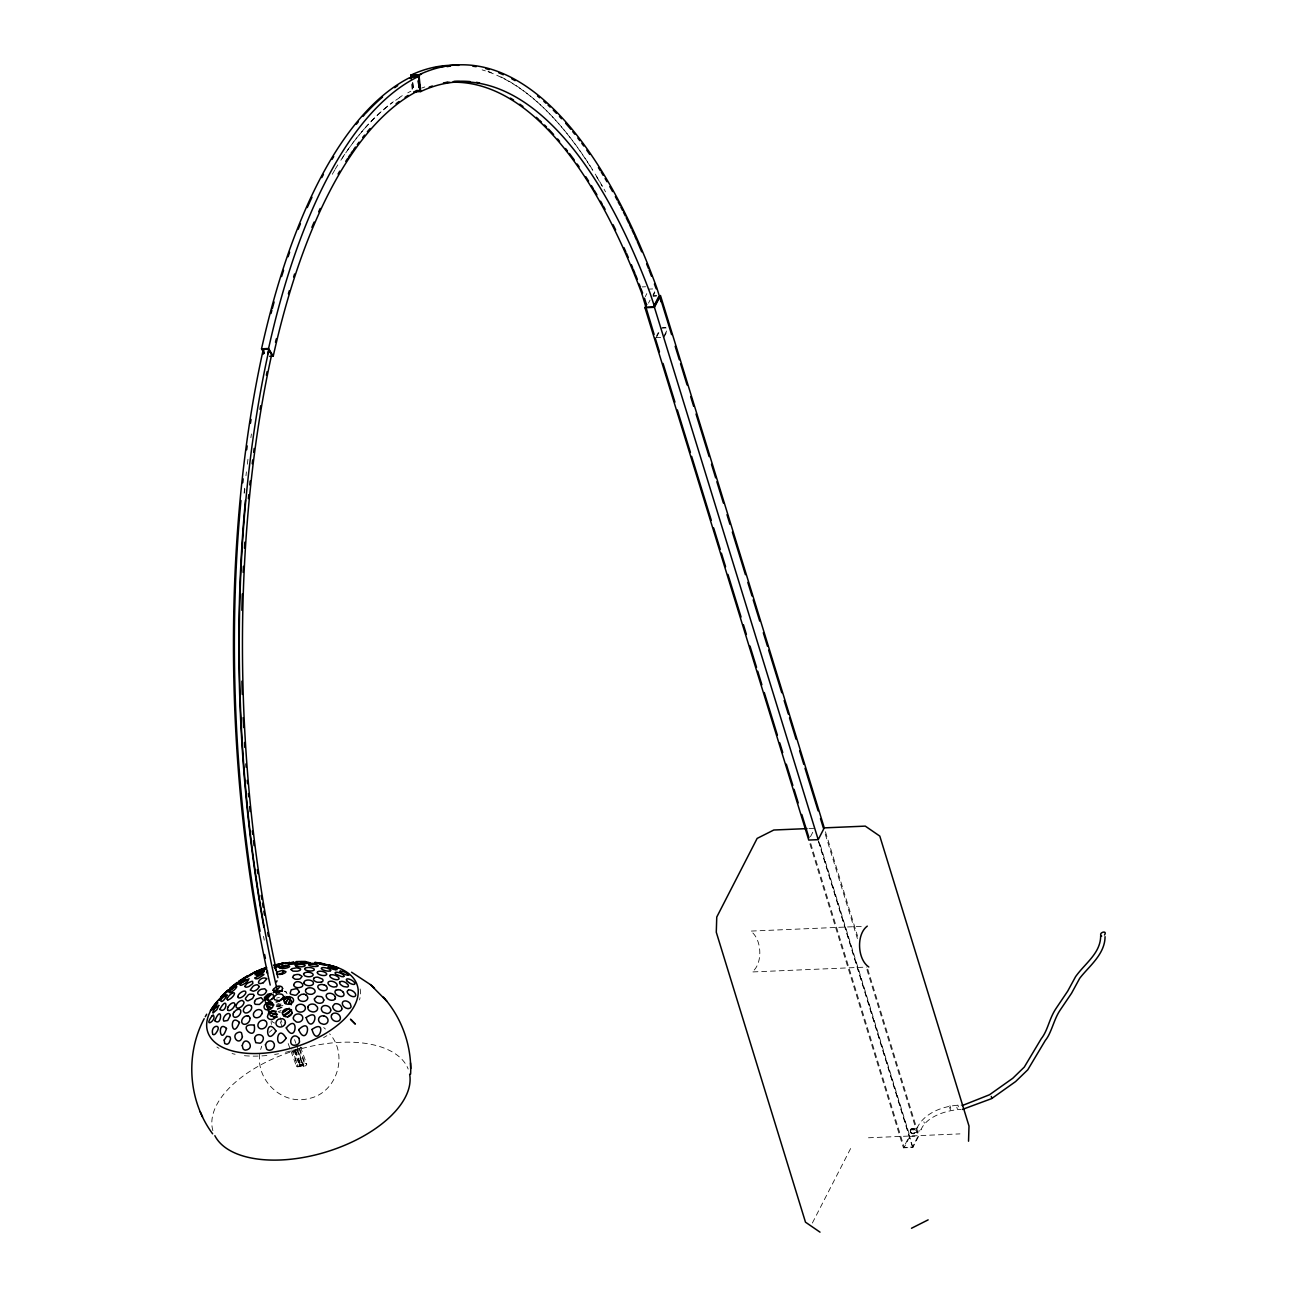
<?xml version="1.0" encoding="UTF-8"?>
<svg xmlns="http://www.w3.org/2000/svg" width="1297" height="1297" viewBox="0 0 1297 1297"><rect width="100%" height="100%" fill="white"/><g stroke="black" fill="none" stroke-linecap="round" stroke-linejoin="round"><path stroke-width="0.75" stroke-dasharray="5 3.75" d="M259.74 1054.104C256.06 1080.45 282.47 1105.498 308.605 1098.591C336.928 1093.258 348.763 1054.72 329.633 1033.855M916.93 1128.358C924.177 1112.113 945.27 1105.239 961.709 1105.076M913.364 1133.335L919.849 1130.903A2.643 2.075 48.9 0 0 920.919 1129.914L921.048 1129.411M260.665 1049.5L261.686 1046.209M295.197 1050.311L300.969 1066.085L302.606 1065.469L300.985 1064.967L302.396 1064.837M299.802 1066.166C310.664 1062.162 295.797 1070.511 300.904 1064.578M302.331 1065.761L303.044 1064.399M653.38 295.635L654.79 292.214M645.274 296.656L646.814 293.641M648.5 303.125L650.056 300.11M653.088 294.841L654.645 291.825M656.558 335.988L658.228 332.713M658.844 332.697L656.509 337.236L660.027 337.074M664.323 335.42L666.658 330.881M663.967 337.285L667.323 330.735M294.711 1050.7L299.526 1063.962A2.497 1.248 -20 0 0 296.527 1065.599A2.497 1.248 -20 0 0 298.051 1066.831L293.041 1051.235M299.575 1048.316L305.087 1063.491L299.137 1064.74L299.526 1063.962M297.418 1049.289L303.611 1066.361L296.575 1045.187M810.479 836.695L813.073 831.653M812.36 1223.039L851.821 1146.175M867.742 969.167L918.941 1135.637L912.893 1147.423L903.425 1147.829L909.473 1136.026M866.931 969.556L918.146 1136.026L912.472 1147.067L904.22 1147.423L909.894 1136.383L819.38 842.142M910.543 1130.303L918.146 1126.866L917.06 1127.855M920.919 1129.914C926.074 1117.009 945.108 1110.313 960.818 1109.373M269.322 1032.25L272.143 1029.705M302.606 1065.469L300.904 1065.988M282.973 1005.24L275.126 1008.093M276.148 1006.488L282.373 1004.413M276.326 1005.467L281.725 1003.716M277.477 1008.628L282.876 1006.877M276.618 1004.348L279.293 1003.392M277.088 1006.894L280.184 1005.791M276.65 998.09L279.422 997.393M919.849 1130.903L918.779 1130.919M299.672 1065.34L303.563 1064.999M298.44 1066.085L304.001 1065.615M642.064 286.913L645.582 286.75M649.149 289.101L652.667 288.939M652.91 295.829L656.704 295.667M653.088 296.186L656.379 296.056M662.41 327.736L665.701 327.59M661.162 328.157L666.447 327.93M655.715 337.625L660.659 337.415M808.939 828.524L814.808 828.28M861.257 926.382L750.574 931.1C761.988 938.72 763.203 963.752 752.082 971.956L866.785 967.076M868.471 1137.777L959.958 1133.886M909.894 1136.383L918.146 1136.026M284.497 991.427L286.264 992.14M323.715 1027.548L325.45 1029.056M949.907 1105.676L950.733 1108.205M950.425 1109.956L949.599 1107.427M286.102 992.383L287.059 993.68M923.853 1121.759L924.421 1123.153M957.851 1105.028L958.434 1106.827M957.381 1109.016L956.797 1107.233M300.482 1046.971L306.692 1064.026M299.299 1049.403L304.698 1064.253M294.549 1039.627L295.894 1043.339M296.883 1049.857L302.59 1065.534M295.392 1049.873L301.099 1065.534M293.738 1049.889L299.137 1064.74M281.871 1022.328L279.179 1014.935A2.497 1.248 -20 0 1 278.612 1014.935M291.857 1049.776L298.051 1066.831M280.233 1021.647L282.211 1027.111M288.193 1043.55L290.252 1049.224M290.95 1051.121L296.462 1066.296M825.459 831.75L857.609 936.272M825.249 834.052L857.398 938.59M818.796 841.607L912.893 1147.423M818.375 841.218L912.472 1147.067M810.722 843.504L904.22 1147.423M809.928 843.942L903.425 1147.829M271.413 1024.387L271.073 1021.647M412.738 82.603L413.484 89.509L412.705 82.619M412.722 88.293L412.106 82.522L412.673 88.326M411.668 84.467L412.235 90.044M274.607 1023.057A12.662 6.307 -20 0 1 271.754 1020.771M278.093 1011.822A12.662 6.307 -20 0 1 281.06 1010.46M284.773 991.2A11.835 5.901 -20 0 1 286.442 992.092M277.25 1009.536A12.662 6.307 -20 0 1 283.378 1007.202M278.839 1012.617A2.497 1.248 -20 0 1 280.655 1012.065M305.087 1063.491A2.497 1.248 -20 0 1 306.627 1064.724A2.497 1.248 -20 0 1 303.611 1066.361M360.128 988.963A80.138 41.52 -17.1 0 1 359.528 999.922M326.876 1035.687A80.138 41.52 -17.1 0 1 323.585 1037.6M301.942 1047.409A80.138 41.52 -17.1 0 1 298.115 1048.722M296.818 1049.143A80.138 41.52 -17.1 0 1 294.241 1049.954M290.333 1051.073A80.138 41.52 -17.1 0 1 282.487 1052.986M278.563 1053.78A80.138 41.52 -17.1 0 1 274.64 1054.461M266.89 1055.482A80.138 41.52 -17.1 0 1 241.534 1055.353M235.097 1054.266A80.138 41.52 -17.1 0 1 232.066 1053.553M219.015 1048.333A80.138 41.52 -17.1 0 1 216.875 1046.987M212.886 1130.66A102.431 53.064 -17.1 0 1 294.03 1050.829A102.431 53.064 -17.1 0 1 408.182 1069.052M264.248 940.163A627.618 242.053 87.6 0 1 263.502 936.321M244.095 493.184A627.618 242.053 87.6 0 1 244.695 487.348M245.96 475.74A627.618 242.053 87.6 0 1 246.414 471.881M247.338 464.213A627.618 242.053 87.6 0 1 248.051 458.49M250.872 437.705A627.618 242.053 87.6 0 1 251.423 433.96M244.468 492.909A628.348 242.328 87.6 0 1 244.874 489.018M482.111 69.876A635.854 245.23 87.6 0 1 485.354 70.881M488.612 71.984A635.854 245.23 87.6 0 1 594.269 172.533M595.226 174.09A635.854 245.23 87.6 0 1 605.553 191.859M488.012 71.4A636.373 245.425 87.6 0 1 491.271 72.616M500.999 76.928A636.373 245.425 87.6 0 1 592.826 170.474M596.636 176.716A636.373 245.425 87.6 0 1 602.294 186.395M421.671 88.05A619.544 238.94 87.6 0 1 424.768 86.98M335.193 169.161A622.236 239.977 87.6 0 1 339.506 162.238M342.116 158.202A622.236 239.977 87.6 0 1 344.759 154.262M347.418 150.42A622.236 239.977 87.6 0 1 352.8 143.027M353.708 141.843A622.236 239.977 87.6 0 1 392.748 102.431M395.731 100.291A622.236 239.977 87.6 0 1 401.746 96.351M407.809 92.817A622.236 239.977 87.6 0 1 410.857 91.212M332.275 174.284A622.9 240.237 87.6 0 1 334.821 169.972M340.852 160.261A622.9 240.237 87.6 0 1 364.344 128.76M365.284 127.706A622.9 240.237 87.6 0 1 393.283 101.75M399.265 97.583A622.9 240.237 87.6 0 1 402.281 95.654M910.332 1130.838L911.045 1132.913A2.432 1.864 27.2 0 0 913.834 1130.368L911.613 1129.314A2.691 2.108 69.4 0 0 910.494 1130.319L910.332 1130.838M910.559 1131.892A2.691 2.059 27.2 0 0 915.034 1132.703A2.691 2.059 27.2 0 0 912.78 1129.055A2.691 2.059 27.2 0 0 910.559 1131.892M910.186 1132.005A3.145 2.399 27.2 0 0 915.406 1132.946A3.145 2.399 27.2 0 0 912.78 1128.698A3.145 2.399 27.2 0 0 910.186 1132.005"/><path stroke-width="1.5" d="M385.209 999.257C402.637 1019.88 411.846 1047.165 410.614 1074.127M282.519 1012.357L282.438 1013.297A4.783 4.004 -18.8 0 0 283.054 1015.048L284.546 1016.297A4.783 4.069 -16.4 0 0 286.605 1016.799L287.156 1016.799A4.783 4.134 -13.6 0 0 289.28 1016.232L290.609 1015.308A4.783 4.069 -11.4 0 0 291.533 1014.059A4.75 4.021 -9.2 0 0 291.922 1012.227A4.783 3.988 -9.7 0 0 291.014 1010.087L290.658 1009.747A4.783 3.907 -10.4 0 0 289.344 1009.001L286.118 1008.888A4.783 3.859 -14.7 0 0 284.594 1009.552L284.156 1009.86A4.783 3.94 -16.5 0 0 282.843 1011.433L282.649 1011.903M968.535 1141.214L969.005 1126.039L879.804 836.095L865.277 826.124L824.26 827.875L818.212 839.662L808.744 840.067L644.966 307.713L646.7 304.341M348.488 990L349.639 989.919A4.783 2.367 31.1 0 1 351.552 990.438L352.054 990.665A4.783 2.351 32.7 0 1 353.886 991.897L354.632 992.643A4.783 2.448 35 0 1 355.702 994.929L355.702 995.221A4.783 2.594 35.6 0 1 354.097 996.615L353.254 996.631A4.75 2.724 34.2 0 1 350.871 995.901A4.783 2.772 32.4 0 1 348.617 994.28L347.953 993.518A4.783 2.659 30.1 0 1 347.191 991.297L348.423 990.016M281.368 974.209L283.589 971.469L281.336 974.225L283.735 973.528A4.783 2.027 -10.4 0 0 284.951 972.863L285.275 972.637A4.783 1.946 -9.2 0 0 285.956 971.68L282.568 970.286L277.266 972.037A4.783 1.751 -14 0 0 276.65 972.75L276.618 973.431M314.425 998.933L317.003 996.209L321.234 996.647A4.783 3.437 14.9 0 1 322.564 997.523L323.861 1000.003M273.294 992.87A1.719 0.859 -20 0 1 275.645 991.475A1.719 0.859 -20 0 1 276.05 992.854L275.11 991.702M1100.683 935.688C1100.699 953.198 1085.249 963.071 1075.586 976.657L1067.707 991.135L1055.855 1008.742C1049.095 1018.858 1047.944 1030.304 1041.232 1038.751L1024.29 1067.091L1012.811 1078.245L989.53 1094.749L962.261 1105.563M1105.06 936.677C1105.012 954.495 1088.345 966.849 1079.671 978.36L1071.581 993.194L1060.022 1010.298C1053.877 1019.296 1051.429 1033.158 1045.333 1040.405L1027.759 1069.814L1015.6 1081.568L991.573 1098.64L962.309 1109.454M288.485 998.398L285.178 1003.667M289.182 1003.294L289.636 1001.56M289.507 996.485L285.664 1002.5M291.274 1004.786L291.501 1001.008L290.398 999.533M280.087 973.415L279.682 974.42L276.893 973.804M282.438 1012.827L282.827 1011.449M274.186 991.865L275.094 991.605L274.267 991.654M284.108 1000.246L284.448 999.42A4.783 3.518 -13.2 0 1 285.389 998.301L285.421 998.268A4.604 3.356 -12 0 1 286.686 997.474L288.323 997.004A4.783 3.469 -9.8 0 1 289.961 996.971L290.998 997.198A4.783 3.534 -7.7 0 1 292.652 998.171L292.944 998.512A4.783 3.615 -6.6 0 1 293.527 1000.506L293.446 1000.911A4.783 3.615 -6.6 0 1 292.522 1002.5L290.868 1003.7A4.783 3.745 -10 0 1 289.231 1004.186L288.68 1004.251A4.783 3.761 -11.6 0 1 287.059 1004.121L286.086 1003.813A4.783 3.68 -13.7 0 1 284.108 1000.182M264.783 1000.603L268.901 995.366M267.701 1005.207L267.069 1006.926L268.284 1009.65M268.852 1008.369L268.43 1011.595M270.003 1011.53L269.371 1013.233L270.587 1015.973L277.477 1017.01M279.86 974.42L280.995 974.306M249.883 1018.08L249.932 1018.388A4.783 3.583 -44.9 0 1 249.656 1020.317L249.494 1020.739A4.766 3.599 -47 0 1 247.792 1022.976L247.354 1023.317A4.783 3.583 -50 0 1 245.003 1024.273L244.533 1024.306A4.783 3.502 -50.8 0 1 242.928 1023.852L242.604 1023.592A4.783 3.421 -51.5 0 1 241.793 1022.166L241.712 1021.258A4.783 3.324 -49.9 0 1 242.215 1019.312L242.458 1018.826A4.783 3.291 -47.9 0 1 244.322 1016.799L244.776 1016.508A4.783 3.34 -45.3 0 1 246.673 1015.843L247.143 1015.827M236.378 1004.883L237.124 1003.554A4.783 2.464 -43.5 0 1 238.226 1002.322L238.648 1001.965A4.783 2.481 -41.7 0 1 240.448 1000.862L241.355 1000.571A4.783 2.562 -39.9 0 1 242.539 1000.522L243.982 1002.046A4.783 2.756 -39.8 0 1 243.836 1003.262L243.479 1004.137A4.783 2.837 -41.6 0 1 242.247 1005.856L241.842 1006.245A4.783 2.853 -43.5 0 1 240.545 1007.234L239.167 1007.882A4.783 2.789 -45.5 0 1 237.902 1008.077L237.529 1008.045A4.783 2.707 -45.6 0 1 236.638 1007.656L236.427 1007.429A4.783 2.626 -45.5 0 1 236.086 1006.504L236.086 1006.229A4.783 2.626 -45.5 0 1 236.362 1004.867M276.504 981.91L277.023 980.727M204.196 1018.696C184.968 1054.623 188.308 1101.104 212.643 1133.821M654.11 334.399L641.837 293.544M653.996 305.849L658.649 296.77M818.212 839.662L654.434 307.308L660.481 295.505L824.26 827.875M228.256 1006.715L228.126 1006.958A4.783 2.205 -49.9 0 0 227.51 1009.034L227.542 1009.39A4.783 2.302 -50.2 0 0 227.899 1010.168L228.077 1010.331M205.283 1016.718L206.661 1014.238M227.591 997.75L227.818 997.361A4.783 1.427 -44.8 0 1 229.066 995.756L229.407 995.383A4.783 1.41 -42.7 0 1 231.547 993.664L231.952 993.405M263.259 982.786L266.744 978.911M340.154 971.177L340.106 971.242A4.75 1.086 21.3 0 0 340.268 971.712L341.257 972.555A4.75 1.216 22.4 0 0 343.413 973.771L344.937 974.42A4.734 1.281 24.7 0 0 346.396 974.906L346.494 974.939A4.199 1.07 26.1 0 0 347.531 975.182L347.612 975.198A4.75 1.086 25.1 0 0 348.471 975.231M286.88 996.971L284.027 1000.506M291.485 1009.617L288.631 1013.135L283.897 1016.021M288.826 1003.667L290.366 997.847M214.102 1008.32C225.629 992.254 205.623 1015.486 214.086 1008.336M335.112 998.803L334.902 999.128A4.783 3.34 24.4 0 1 333.07 1000.182L331.562 1000.279A4.783 3.421 21.9 0 1 328.935 999.533L328.449 999.257A4.783 3.405 19.7 0 1 326.909 997.879L326.195 996.258A4.783 3.291 18.1 0 1 326.455 994.75L326.682 994.442A4.783 3.291 18.1 0 1 328.044 993.47L330.005 993.275A4.783 3.129 20.8 0 1 332.129 993.794L332.648 994.021A4.783 3.129 22.8 0 1 334.658 995.674L335.291 996.89M215.675 1006.294L216.307 1005.386M1104.509 935.04C1108.141 929.463 1097.262 932.835 1101.688 936.126M279.925 986.482L277.218 990.13L273.019 990.308M234.384 1011.887L234.725 1011.449A4.783 2.789 -47.4 0 1 236.832 1009.779L238.583 1009.244A4.783 2.951 -45.3 0 1 240.756 1010.736L240.723 1012.422A4.783 3.032 -47 0 1 239.588 1014.74L239.232 1015.178A4.783 3.048 -49 0 1 237.594 1016.605L237.189 1016.832A4.75 3.048 -51 0 1 233.103 1014.092M263.129 968.713L266.404 967.384M234.627 985.12L245.717 977.857M306.092 989.254L307.519 988.233A4.783 3.097 4.1 0 1 309.026 987.844L310.113 987.795A4.783 3.08 6.4 0 1 312.285 988.201L312.772 988.411A4.783 3.097 8.4 0 1 314.02 989.238L314.587 989.87A4.783 3.194 9.9 0 1 315.041 991.021L315.074 991.394A4.783 3.275 9.4 0 1 314.506 992.821L312.593 994.037A4.783 3.388 8 0 1 311.021 994.313L309.902 994.28A4.783 3.405 5.3 0 1 307.811 993.697A4.718 3.307 3.5 0 1 305.962 992.173L305.768 991.832A4.783 3.259 2.4 0 1 305.525 990.713L305.557 990.324A4.783 3.21 3 0 1 306.076 989.287M289.199 1008.239L282.746 1012.86M291.112 1009.99L283.638 1015.259M292.263 1013.152L287.707 1016.929M296.802 1005.759L297.175 1005.418A4.75 3.794 -3 0 1 299.04 1004.462A4.766 3.778 -1.4 0 1 301.779 1004.364L302.331 1004.51A4.783 3.81 1.8 0 1 304.487 1005.888M275.094 991.783L276.05 992.854M228.24 1006.699L228.288 1006.65A4.783 2.14 -47.8 0 1 230.153 1004.413L230.558 1004.073A4.766 2.156 -46.1 0 1 232.649 1002.921L233.022 1002.84A4.783 2.286 -44.7 0 1 234.254 1003.035L234.465 1003.213A4.783 2.367 -45 0 1 234.806 1003.991L234.838 1004.332A4.783 2.448 -45.3 0 1 234.433 1005.969L234.206 1006.407A4.783 2.529 -47.2 0 1 232.601 1008.58L232.195 1008.969A4.783 2.513 -49 0 1 230.088 1010.314L229.699 1010.444A4.783 2.399 -50.6 0 1 228.094 1010.347M335.842 990.324L335.566 990.551A4.783 2.934 22.9 0 0 334.999 991.783L335.015 992.124A4.783 3.032 22.9 0 0 335.631 993.697L335.939 994.086A4.783 3.032 24.9 0 0 337.09 995.139A4.329 2.74 24.9 0 0 338.225 995.788L338.533 995.95A4.783 3.032 26.9 0 0 341.095 996.534L341.581 996.518A4.783 3.032 28.9 0 0 343.138 996.015L343.429 995.788A4.783 2.918 28.8 0 0 343.981 994.183L343.9 993.81A4.783 3.032 28.9 0 0 343.138 992.124L342.7 991.881M313.955 978.165L314.587 977.695A4.296 2.529 15.7 0 1 315.982 977.257L316.241 977.208A4.783 2.351 8.9 0 1 317.83 977.176L322.418 979.105A4.783 2.562 13.1 0 1 323.002 980.337L322.985 980.629A4.783 2.562 13.1 0 1 322.564 981.44L322.305 981.667A4.783 2.562 13.1 0 1 321.234 982.169M293.592 975.49L292.603 977.387L294.581 978.959A4.718 2.545 -3.5 0 0 296.089 979.284L298.261 979.235A4.75 2.578 -1.6 0 0 300.304 978.7L302.088 976.382L299.429 974.614M238.34 983.499C252.185 971.712 227.202 990.114 242.393 981.132A4.783 0.859 -33 0 0 243.69 980.192C242.717 978.489 258.833 969.426 249.786 975.717M267.685 971.113L266.955 971.729A4.783 1.362 -19.6 0 0 266.712 972.507L266.809 972.653A4.783 1.492 -19.4 0 0 267.814 972.977M287.966 1008.807L282.487 1012.114M227.996 999.809L228.223 999.76A4.783 1.767 -45.6 0 0 230.072 998.933L230.493 998.658A4.783 1.816 -44.1 0 0 232.147 997.231L232.893 996.436A4.783 1.783 -42 0 0 234.011 994.848L234.19 994.491A4.783 1.702 -41.4 0 0 234.449 993.583L234.449 993.502A4.783 1.621 -40.7 0 0 233.898 992.805L233.719 992.805A4.783 1.702 -41.4 0 0 231.839 993.291M236.946 984.407L235.535 985.266M243.074 978.57C259.238 968.778 227.85 987.99 243.123 978.749M340.171 971.145L342.554 971.34A4.75 0.811 22.8 0 1 345.034 972.247L346.477 972.961M254.942 973.269L262.951 970.383A4.783 0.875 -20.5 0 1 264.102 970.334L264.264 970.383A4.783 0.989 -20.3 0 1 264.166 971.031A12.921 5.788 72.9 0 0 263.972 971.21A4.783 1.135 -21 0 1 263.08 971.875L259.87 973.463A4.783 1.184 -23.6 0 1 258.298 974.015L257.406 974.258A4.783 1.102 -25.1 0 1 256.06 974.436L255.849 974.404A4.783 0.973 -25.6 0 1 255.574 974.047L255.785 973.707A4.783 0.827 -25.1 0 1 256.53 973.09L262.01 970.837L255.039 974.744M343.689 976.479L343.835 976.398A4.75 1.475 24.3 0 0 343.705 975.247A4.75 1.346 23.3 0 0 341.646 973.723L340.689 973.253A4.75 1.281 21 0 0 338.63 972.539L338.128 972.41A4.75 1.346 19.6 0 0 336.053 972.231L335.518 972.361A4.734 1.508 19.1 0 0 335.291 973.382L335.469 973.625A4.75 1.637 19.9 0 0 336.296 974.387L341.533 976.56A4.75 1.654 23.6 0 0 343.656 976.495M248.716 976.333L246.608 977.435M911.499 1228.259L928.149 1219.861M269.711 356.335L273.229 356.189A622.236 239.977 87.6 0 1 417.893 90.92L419.969 89.915L418.526 76.458L409.366 77.804A635.854 245.23 87.6 0 0 261.54 348.812L264.329 353.416M410.063 78.436L412.17 77.415M419.547 75.972L416.418 77.496A635.854 245.23 87.6 0 0 268.576 348.504L261.54 348.812M336.312 986.612L334.188 987.033A4.783 2.724 20.8 0 1 332.632 986.806L332.178 986.677A4.783 2.74 18.9 0 1 329.665 985.461L328.676 984.536A4.783 2.643 16.9 0 1 328.028 982.834A4.783 2.545 16.8 0 1 328.935 981.618L330.087 981.262A4.783 2.432 18.3 0 1 332.616 981.424L333.151 981.57A4.766 2.399 20.1 0 1 335.55 982.769L336.588 983.742A4.783 2.61 22.5 0 1 336.312 986.612M263.307 982.672C254.196 986.612 259.805 976.317 265.642 978.181A4.783 2.027 -20.9 0 1 266.485 978.554L266.631 978.716M266.615 967.708L263.129 969.443L265.301 969.313M274.397 965L289.912 962.471L280.444 963.93L282.276 963.347M266.355 967.951L263.242 968.746M282.973 965.762L280.703 966.378M274.559 965.795L278.904 965.681A4.783 0.892 -12.1 0 1 277.98 966.265L277.704 966.378A4.783 1.005 -13.4 0 1 276.293 966.93L275.791 967.092A4.783 0.989 -14.4 0 1 274.202 967.53M279.812 964.79L275.58 966.573L279.471 966.605M321.218 982.202L317.603 982.267A4.783 2.74 9.5 0 1 316.03 981.78L315.155 981.326A4.783 2.659 7.6 0 1 314.101 980.5L313.955 980.305A4.783 2.659 7.6 0 1 313.534 979.251L313.55 978.976A4.783 2.659 7.6 0 1 313.971 978.084M348.488 975.231L348.65 975.182A4.734 1.021 26.4 0 0 348.682 974.55L348.504 974.371A4.75 1.086 25.1 0 0 346.542 972.831M281.725 963.347L283.232 963.185L274.089 965.244M299.38 974.614L299.121 974.566A4.783 2.254 -2.3 0 0 296.948 974.469L294.841 974.89A4.718 2.254 -4 0 0 293.625 975.474M227.932 999.792L228.013 999.776A4.783 1.605 -46.4 0 1 227.17 999.257L227.17 999.176M867.288 926.123C856.166 934.326 857.382 959.358 868.795 966.995M273.975 1004.932L269.533 1004.786L267.166 1003.067M276.277 1011.238L271.819 1011.109M277.428 1014.4L272.97 1014.254L270.603 1012.535M276.504 1013.897L275.288 1012A4.783 3.826 -24 0 0 273.991 1011.368A4.766 3.794 -25.7 0 0 271.916 1011.271A4.766 3.778 -27.4 0 0 269.873 1012.017A4.783 3.761 -29.1 0 0 268.592 1013.087L267.425 1016.637A4.783 3.907 -31.6 0 0 268.009 1017.999L268.284 1018.307A4.783 3.972 -32.9 0 0 269.5 1019.118L269.954 1019.28A4.783 3.988 -30.8 0 0 272.03 1019.393A4.783 4.021 -28.6 0 0 274.105 1018.631L274.559 1018.307A4.783 4.037 -26.3 0 0 275.71 1017.156L276.002 1016.718A4.783 3.972 -25.5 0 0 276.537 1015.308L276.504 1013.897L269.436 1012.811M411.084 78.874L410.711 75.145L418.963 74.804A636.373 245.425 87.6 0 1 656.898 288.145L661.13 301.861M411.473 76.766L411.376 75.761L418.412 75.469A635.854 245.23 87.6 0 1 421.557 74.042M416.483 91.098L420.017 90.952L418.412 75.469M414.083 91.844L420.682 91.568A619.544 238.94 87.6 0 1 650.089 293.187L654.401 306.205M645.776 307.308L654.012 306.951L659.687 295.911L671.603 334.626M644.966 307.713L654.434 307.308M806.993 828.605L773.79 830.015L757.14 838.413L716.755 917.06L716.284 932.235L805.486 1222.179L820.012 1232.15M286.783 965.584L284.74 965.779A4.783 1.086 -9.6 0 0 283.038 966.119L282.081 966.411A4.783 1.184 -11 0 0 280.444 967.254L280.282 967.432A4.783 1.297 -11.5 0 0 280.411 968.162L284.546 968.421A4.783 1.508 -9.1 0 0 286.183 968.129L287.188 967.854A4.783 1.427 -7.6 0 0 289.069 967.027L289.296 966.865A4.783 1.313 -6.8 0 0 289.474 966.087L289.296 965.941A4.783 1.313 -6.8 0 0 288.145 965.568A4.75 1.135 -7.8 0 0 286.783 965.584A78.323 40.58 -17.1 0 0 279.05 967.319M301.617 961.92L310.34 962.828L305.249 963.314A4.783 0.827 1.2 0 1 303.141 963.152C293.868 960.364 322.985 963.639 301.504 962.893M337.885 989.806L337.447 989.822A4.783 3.032 22.9 0 0 335.874 990.26M301.861 961.596L305.687 961.596L295.943 961.677L301.844 961.596M285.259 963.525L294.03 962.244L285.227 963.525M279.86 990.762L282.373 990.876M348.034 1008.547L347.531 1008.515A4.783 3.372 35.3 0 1 345.051 1007.542L344.597 1007.234A4.783 3.372 33.1 0 1 342.846 1005.24A4.734 3.34 30.9 0 1 342.359 1003.489L342.376 1003.084A4.734 3.34 30.9 0 1 343.365 1001.446L343.673 1001.268A4.783 3.145 31 0 1 345.407 1000.944L345.894 1000.992A4.766 3.129 33.1 0 1 348.374 1001.933A4.783 3.145 35.1 0 1 350.32 1003.829L351.065 1006.407A4.783 3.259 37.4 0 1 350.109 1008.028L349.379 1008.385A4.783 3.259 37.4 0 1 348.066 1008.515M323.731 1015.891L323.18 1015.843A4.864 4.118 19.7 0 0 320.602 1016.362L320.246 1016.572A4.783 4.102 18 0 0 318.624 1019.004L318.576 1019.491A4.718 4.134 18.5 0 0 319.273 1021.906L319.581 1022.328A4.75 4.199 21.2 0 0 320.813 1023.414L323.423 1024.29A4.864 4.28 26.1 0 0 326.439 1023.495A4.815 4.15 27.7 0 0 328.028 1020.626L327.946 1019.637A4.783 4.021 26.4 0 0 326.649 1017.399L326.244 1017.026A4.815 4.021 23.8 0 0 323.747 1015.908M296.365 962.633L287.675 963.703L288.728 964.19A4.783 0.908 -6.5 0 0 289.993 964.255L290.496 964.255A4.783 0.94 -5.4 0 0 292.101 964.174L292.652 964.125A4.783 0.989 -4.4 0 0 294.273 963.93L297.143 963.087L296.397 962.65M303.952 994.345L302.833 994.264A4.783 3.405 0 0 0 301.212 994.507L298.537 996.453A4.783 3.615 -2.8 0 0 298.197 997.669L298.278 998.512A4.783 3.615 -2.8 0 0 299.218 1000.003L299.591 1000.311A4.783 3.68 -1.3 0 0 300.953 1001.041L302.558 1001.365A4.783 3.713 1.6 0 0 304.211 1001.284L304.746 1001.154A4.783 3.664 3 0 0 306.157 1000.522L306.546 1000.23A4.783 3.615 4.2 0 0 307.421 999.176L307.6 998.787A4.783 3.567 5.3 0 0 307.746 997.555L307.324 996.355A4.783 3.469 4.4 0 0 306.368 995.334L305.946 995.058M319.824 963.444C331.773 964.903 307 960.899 317.441 963.039M271.235 1007.672L267.133 1006.504L265.934 1003.765M335.372 969.702L334.075 969.475A4.75 1.119 17.9 0 1 332.421 969.037L329.908 968.146A4.669 1.054 15.4 0 1 328.822 967.594A4.75 0.957 14.3 0 1 328.011 966.751L336.296 968.681A4.75 0.843 19.2 0 1 337.025 969.605L336.912 969.67A4.75 0.843 19.2 0 1 335.42 969.589M321.007 964.271C338.598 967.14 309.091 960.51 321.007 964.271A80.138 41.52 -17.1 0 1 324.331 964.644M323.974 984.926L323.504 984.763A4.783 2.821 13.2 0 0 320.764 984.504L318.997 985.039A4.783 2.902 11.2 0 0 317.976 986.125A4.783 2.967 11 0 0 317.927 987.503L318.851 988.898A4.783 3.08 12.7 0 0 321.056 990.211L321.591 990.373A4.75 3.064 14.7 0 0 324.25 990.632A4.864 3.145 16.7 0 0 325.66 990.292L326.05 990.097A4.783 3.016 16.9 0 0 326.893 989.335L327.071 989.011A4.783 3.016 16.9 0 0 326.212 986.142M264.556 1020.431L265.772 1021.144A4.783 3.988 -36.5 0 1 266.858 1023.673A4.783 4.053 -38.2 0 1 266.161 1026.154L265.869 1026.624A4.783 4.102 -40.1 0 1 264.231 1028.099L263.745 1028.359A4.783 4.053 -42.3 0 1 261.167 1028.861A4.783 4.004 -44.3 0 1 258.703 1027.581L258.216 1026.802A4.783 3.907 -43.9 0 1 258.022 1024.387L258.168 1023.884A4.783 3.859 -41.9 0 1 259.659 1021.631L260.081 1021.274A4.783 3.842 -38.5 0 1 262.059 1020.35L262.578 1020.236A4.783 3.988 -36.5 0 1 264.572 1020.431M503.268 74.74L502.15 74.237A635.854 245.23 87.6 0 0 498.891 72.908M270.684 1007.947L268.301 1006.213M274.121 1017.415L271.754 1015.697M265.982 1003.343L272.873 1004.364A11.835 5.901 -20 0 1 265.318 1001.77M351.568 972.215L370.456 984.618L386.814 1001.171M248.392 1016.086L248.748 1016.281A4.783 3.469 -43.8 0 1 249.867 1017.95L249.883 1018.048M348.682 982.461L349.12 982.769A4.718 1.946 29.1 0 0 350.547 983.564L351.568 983.969A4.783 1.929 30.6 0 0 353.724 984.407L354.049 984.391A4.783 1.735 31.4 0 0 354.892 983.288L354.827 983.094A4.783 1.589 30.5 0 0 352.671 980.84L352.217 980.532A4.783 1.508 28.1 0 0 349.768 979.332L349.282 979.186A4.783 1.556 26.6 0 0 347.612 978.895L346.996 978.976A4.783 1.751 26 0 0 346.429 980.013L346.899 980.889M348.601 982.413L348.245 982.153A4.783 1.881 26.7 0 1 347.174 981.197M254.18 1025.149C234.741 1022.506 257.211 1044.539 254.244 1025.214M370.456 984.618L372.271 986.19M372.628 986.482L374.476 988.071M251.115 1005.856L250.272 1005.272A4.783 3.08 -38.5 0 0 248.927 1005.094L248.457 1005.143A4.783 3.016 -38.9 0 0 247.014 1005.613L246.673 1005.791A4.783 2.983 -41.1 0 0 244.825 1007.283L244.485 1007.688A4.783 2.999 -43.1 0 0 243.544 1009.504L243.382 1010.395A4.783 3.097 -44.7 0 0 243.56 1011.579L244.89 1012.811A4.783 3.243 -43.8 0 0 246.625 1012.908L247.095 1012.811A4.783 3.307 -43.3 0 0 248.538 1012.179L249.446 1011.547A4.783 3.324 -40.6 0 0 250.597 1010.363L250.905 1009.909A4.783 3.291 -38.7 0 0 251.65 1008.093L251.683 1007.234A4.783 3.194 -37.5 0 0 251.342 1006.148M383.377 997.069L384.95 998.949M299.023 1038.297C291.371 1029.299 285.794 1049.03 297.272 1044.62A4.783 4.621 -7 0 0 299.51 1041.783L299.04 1038.33M264.783 999.339L269.468 1000.376A4.458 3.161 -24 0 0 270.862 999.792L270.927 999.744A4.734 3.356 -23 0 0 272.208 998.787M212.821 1034.374C209.53 1024.63 223.992 1023.009 215.529 1033.693A4.799 2.416 -67.2 0 1 213.357 1034.649M268.576 348.504L273.229 356.189M272.37 355.832L268.187 348.925L262.399 349.169L263.096 350.32A635.854 245.23 87.6 0 0 269.403 981.521L270.214 985.055M991.281 1096.435L991.8 1098.251M200.192 1111.691L202.527 1116.879M640.88 288.518L642.615 293.09M675.17 346.234L679.336 359.788M680.536 363.663L687.086 384.95M690.653 396.574L693.636 406.253M696.019 413.986L709.119 456.576M711.502 464.326L715.668 477.88M716.852 481.738L723.402 503.041M726.985 514.65L729.952 524.328M732.335 532.078L745.435 574.668M747.818 582.402L752.001 595.955M753.184 599.83L759.734 621.117M763.301 632.741L767.484 646.279M768.667 650.154L781.767 692.744M784.15 700.493L788.317 714.031M789.516 717.906L796.066 739.209M799.633 750.817L803.8 764.371M804.999 768.246L818.099 810.82M820.482 818.569L823.449 828.248M644.496 298.18L646.457 304.552M655.293 338.274L659.46 351.827M663.043 363.436L674.943 402.151M677.326 409.901L690.426 452.491M691.625 456.349L711.275 520.243M713.658 527.976L720.208 549.28M721.408 553.138L725.574 566.692M727.957 574.441L741.057 617.032M743.44 624.765L746.407 634.444M749.99 646.068L756.54 667.355M757.724 671.23L761.89 684.784M764.273 692.517L777.373 735.107M779.756 742.857L782.74 752.536M786.306 764.144L792.856 785.431M794.056 789.306L798.222 802.859M801.789 814.467L808.939 837.7M277.218 990.13L276.91 988.784A635.854 245.23 87.6 0 1 268.884 350.077L271.689 354.584A627.618 242.053 87.6 0 0 277.931 977.679M418.963 74.804L420.682 91.568M410.517 1062.908L410.727 1068.566M323.861 1000.019L323.034 1002.078A4.783 3.648 17.6 0 1 321.753 1002.905L320.246 1003.246A4.783 3.696 14.5 0 1 318.073 1003.035L317.635 1002.873A4.783 3.648 12.3 0 1 315.366 1001.397L315.058 1001.008A4.783 3.599 10.3 0 1 314.425 998.933M287.123 996.631A11.835 5.901 -20 0 1 283.946 1000.149M265.074 1000.23A11.835 5.901 -20 0 1 271.235 993.421M274.007 992.14A11.835 5.901 -20 0 1 282.519 990.746M285.016 996.355A9.241 4.604 -20 0 1 276.148 1002.03M271.803 1002.403A9.241 4.604 -20 0 1 270.052 1002.046M268.755 1001.365A9.241 4.604 -20 0 1 270.716 995.075M277.072 992.156A9.241 4.604 -20 0 1 279.341 991.783M227.072 998.949A4.783 1.767 -45.6 0 1 227.445 997.604M247.03 1015.729A4.783 3.583 -44.9 0 1 248.327 1016.021M233.217 1013.589A4.783 3.048 -49 0 1 234.206 1011.709M296.818 1005.629A4.783 4.004 -4.4 0 0 295.878 1007.331L295.813 1007.785A4.783 3.94 -5.5 0 0 296.348 1010.055L296.64 1010.444A4.783 4.004 -4.4 0 0 298.796 1011.822L299.331 1011.952A4.783 4.037 -0.8 0 0 301.536 1012L302.071 1011.871A4.783 4.004 1.4 0 0 303.952 1010.914L304.325 1010.574A4.783 3.972 3.4 0 0 305.346 1008.466L305.346 1008.012A4.783 3.972 3.4 0 0 304.503 1005.84M303.968 982.98A4.604 2.707 1.6 0 1 304.017 982.056L304.649 981.148A4.783 2.707 1.9 0 1 305.768 980.467L306.724 980.192A4.783 2.659 3.9 0 1 308.881 980.046L309.432 980.11A4.783 2.659 5.7 0 1 311.912 980.937L312.285 981.164A4.783 2.74 7.6 0 1 313.323 982.396L313.388 983.677A4.783 2.87 7.3 0 1 312.739 984.585L312.415 984.828A4.783 2.934 7.1 0 1 311.167 985.412L310.161 985.623A4.783 2.983 4.9 0 1 307.421 985.525A4.799 2.951 3 0 1 305.103 984.536L304.471 983.953A4.783 2.87 1.4 0 1 303.968 982.996M340.56 990.195A4.783 3.032 26.9 0 1 342.797 991.735M272.208 998.722A4.799 3.243 -21.5 0 0 273.456 996.761L273.57 995.999A4.799 3.243 -21.5 0 0 273.019 994.604L268.074 994.005L264.523 997.425A4.783 3.194 -27 0 0 264.75 999.306M337.966 989.643A4.783 3.032 24.9 0 1 340.041 990M324.023 984.715A4.75 3.064 14.7 0 1 325.855 985.736M303.984 994.134A4.783 3.664 3 0 1 305.979 994.912M275.564 969.345A4.783 1.378 -14.2 0 1 275.872 969.751L275.856 969.929A4.783 1.492 -14.5 0 1 275.629 970.334M270.57 1002.208A4.783 3.664 -24.1 0 1 271.867 1002.759L272.548 1003.392A4.783 3.583 -23.4 0 1 273.197 1005.353A4.783 3.664 -24.1 0 1 272.321 1007.558L271.608 1008.336A4.783 3.713 -26.5 0 1 270.246 1009.277L269.744 1009.504A4.783 3.696 -27.9 0 1 268.155 1009.909L266.161 1009.731A4.783 3.632 -30.7 0 1 264.701 1008.774L264.458 1008.434A4.783 3.534 -30.6 0 1 264.118 1006.359L264.231 1005.921A4.783 3.469 -29.2 0 1 265.269 1004.202L266.063 1003.473A4.783 3.421 -27 0 1 267.522 1002.662L269.16 1002.257A4.604 3.324 -24.9 0 1 270.603 1002.322M319.613 963.752A78.323 40.58 -17.1 0 1 348.52 1014.497L346.607 1016.702A78.323 40.58 -17.1 0 1 232.747 1051.024A78.323 40.58 -17.1 0 1 233.395 987.26M239.507 983.337A78.323 40.58 -17.1 0 1 246.041 979.673M256.53 974.744A78.323 40.58 -17.1 0 1 263.875 971.891M298.132 963.995A78.323 40.58 -17.1 0 1 316.225 963.509M335.307 996.826A4.783 3.34 24.4 0 1 335.112 998.787M210.341 1010.801A80.138 41.52 -17.1 0 1 217.345 1001.495M219.517 999.209A80.138 41.52 -17.1 0 1 224.365 994.734M229.812 990.405A80.138 41.52 -17.1 0 1 235.795 986.271M238.972 984.293A80.138 41.52 -17.1 0 1 249.17 978.797M256.401 975.506A80.138 41.52 -17.1 0 1 260.13 973.998M279.439 967.919A80.138 41.52 -17.1 0 1 287.302 966.216M295.116 964.968A80.138 41.52 -17.1 0 1 302.801 964.174M310.275 963.866A80.138 41.52 -17.1 0 1 313.923 963.882M330.751 965.73A80.138 41.52 -17.1 0 1 336.685 967.286M409.641 1074.224A102.431 53.064 -17.1 0 1 394.791 1111.999L392.002 1114.917A102.431 53.064 -17.1 0 1 292.911 1158.999A102.431 53.064 -17.1 0 1 214.848 1135.669M265.399 958.386A635.157 244.955 87.6 0 1 264.604 954.543M260.097 931.295A635.157 244.955 87.6 0 1 240.95 500.529M242.734 482.776A635.157 244.955 87.6 0 1 243.155 478.852M246.673 449.767A635.157 244.955 87.6 0 1 247.176 445.925M250.467 423.179A635.157 244.955 87.6 0 1 251.051 419.417M263.21 354.178A635.157 244.955 87.6 0 1 263.972 350.693M263.875 927.193A635.157 244.955 87.6 0 1 245.441 500.334M267.701 353.984A635.157 244.955 87.6 0 1 268.463 350.498M274.98 968.664A628.348 242.328 87.6 0 1 274.17 964.903M268.398 936.369A628.348 242.328 87.6 0 1 267.668 932.511M264.507 915.066A628.348 242.328 87.6 0 1 263.826 911.175M263.161 907.252A628.348 242.328 87.6 0 1 262.513 903.328M261.864 899.405A628.348 242.328 87.6 0 1 261.216 895.465M257.892 873.659A628.348 242.328 87.6 0 1 257.309 869.671M254.082 845.595A628.348 242.328 87.6 0 1 253.466 840.748M252.688 834.279A628.348 242.328 87.6 0 1 252.315 831.037M250.159 811.517A628.348 242.328 87.6 0 1 249.656 806.604M248.7 796.796A628.348 242.328 87.6 0 1 248.392 793.521M247.5 783.664A628.348 242.328 87.6 0 1 247.224 780.389M246.171 767.208A628.348 242.328 87.6 0 1 245.927 763.917M244.793 747.412A628.348 242.328 87.6 0 1 244.485 742.451M243.658 727.552A628.348 242.328 87.6 0 1 243.171 717.63M242.28 694.43A628.348 242.328 87.6 0 1 241.923 681.184M241.874 610.287A628.348 242.328 87.6 0 1 242.312 593.929M243.155 572.382A628.348 242.328 87.6 0 1 243.431 566.303M244.452 548.177A628.348 242.328 87.6 0 1 244.841 542.162M248.375 498.583A628.348 242.328 87.6 0 1 248.765 494.676M249.77 484.932A628.348 242.328 87.6 0 1 250.191 481.057M252.202 463.726A628.348 242.328 87.6 0 1 252.688 459.9M253.661 452.28A628.348 242.328 87.6 0 1 254.163 448.486M260.081 409.382A628.348 242.328 87.6 0 1 260.713 405.718M266.371 375.19A628.348 242.328 87.6 0 1 267.085 371.672M447.027 66.601A635.854 245.23 87.6 0 1 450.237 66.163M472.902 66.228A635.854 245.23 87.6 0 1 476.145 66.666M485.905 68.676A635.854 245.23 87.6 0 1 489.147 69.568M511.861 78.874A635.854 245.23 87.6 0 1 515.087 80.641M537.509 95.994A635.854 245.23 87.6 0 1 539.617 97.729M543.848 101.328A635.854 245.23 87.6 0 1 545.94 103.209M548.047 105.122A635.854 245.23 87.6 0 1 550.139 107.084M553.268 110.115A635.854 245.23 87.6 0 1 556.381 113.261M559.477 116.487A635.854 245.23 87.6 0 1 561.536 118.708M565.654 123.28A635.854 245.23 87.6 0 1 570.745 129.23M572.771 131.694A635.854 245.23 87.6 0 1 574.798 134.207M577.813 138.049A635.854 245.23 87.6 0 1 579.808 140.66M581.802 143.319A635.854 245.23 87.6 0 1 583.796 146.01M586.763 150.144A635.854 245.23 87.6 0 1 589.713 154.375M598.436 167.621A635.854 245.23 87.6 0 1 600.365 170.685M601.322 172.225A635.854 245.23 87.6 0 1 603.218 175.354M605.115 178.516A635.854 245.23 87.6 0 1 606.996 181.71M609.801 186.59A635.854 245.23 87.6 0 1 612.589 191.551M615.362 196.609A635.854 245.23 87.6 0 1 617.194 200.03M618.102 201.765A635.854 245.23 87.6 0 1 619.917 205.234M620.825 206.985A635.854 245.23 87.6 0 1 622.625 210.519M623.517 212.303A635.854 245.23 87.6 0 1 625.3 215.902M626.192 217.701A635.854 245.23 87.6 0 1 628.834 223.197M629.499 224.576A635.854 245.23 87.6 0 1 631.461 228.758M632.109 230.169A635.854 245.23 87.6 0 1 634.055 234.4M634.703 235.827A635.854 245.23 87.6 0 1 636.632 240.14M637.265 241.582A635.854 245.23 87.6 0 1 641.691 251.845M646.636 263.858A635.854 245.23 87.6 0 1 648.468 268.447M649.067 269.987A635.854 245.23 87.6 0 1 651.483 276.18M654.434 284.027A635.854 245.23 87.6 0 1 656.201 288.793M410.711 75.21A636.373 245.425 87.6 0 1 458.733 65.369M411.376 75.761A635.854 245.23 87.6 0 1 414.521 74.334M433.555 68.093A635.854 245.23 87.6 0 1 436.765 67.444M439.975 66.893A635.854 245.23 87.6 0 1 446.411 66.147M443.461 82.83A619.544 238.94 87.6 0 1 449.751 82.311M452.912 82.214A619.544 238.94 87.6 0 1 641.837 293.527M453.48 81.533A620.193 239.183 87.6 0 1 459.803 81.662M510.434 98.102A620.193 239.183 87.6 0 1 513.563 100.031M519.821 104.198A620.193 239.183 87.6 0 1 522.934 106.451M536.358 117.362A620.193 239.183 87.6 0 1 538.401 119.211M539.422 120.151A620.193 239.183 87.6 0 1 541.465 122.064M544.513 125.015A620.193 239.183 87.6 0 1 546.54 127.041M548.566 129.116A620.193 239.183 87.6 0 1 553.592 134.499M557.597 138.99A620.193 239.183 87.6 0 1 559.574 141.308M565.508 148.506A620.193 239.183 87.6 0 1 567.47 150.987M569.432 153.516A620.193 239.183 87.6 0 1 574.295 160.034M577.181 164.054A620.193 239.183 87.6 0 1 579.111 166.794M585.758 176.7A620.193 239.183 87.6 0 1 588.579 181.11M591.383 185.601A620.193 239.183 87.6 0 1 593.232 188.632M594.156 190.173A620.193 239.183 87.6 0 1 596.928 194.842M600.576 201.197A620.193 239.183 87.6 0 1 602.375 204.44M603.283 206.077A620.193 239.183 87.6 0 1 605.083 209.368M613.043 224.673A620.193 239.183 87.6 0 1 615.637 229.942M623.938 247.614A620.193 239.183 87.6 0 1 625.819 251.813M626.451 253.223A620.193 239.183 87.6 0 1 628.299 257.487M631.363 264.685A620.193 239.183 87.6 0 1 632.579 267.587M633.179 269.046A620.193 239.183 87.6 0 1 634.995 273.472M635.579 274.948A620.193 239.183 87.6 0 1 637.362 279.422M639.129 283.93A620.193 239.183 87.6 0 1 640.296 286.961M429.258 87.077A620.128 239.167 87.6 0 1 432.355 86.024M444.806 82.813A620.128 239.167 87.6 0 1 447.935 82.278M454.226 81.549A620.128 239.167 87.6 0 1 470.017 81.581M476.339 82.359A620.128 239.167 87.6 0 1 479.517 82.895M275.483 342.23A622.9 240.237 87.6 0 1 276.293 338.874M288.404 293.77A622.9 240.237 87.6 0 1 289.328 290.674M293.625 276.974A622.9 240.237 87.6 0 1 294.597 273.991M311.88 227.364A622.9 240.237 87.6 0 1 314.117 222.095M318.689 211.784A622.9 240.237 87.6 0 1 320.229 208.428M338.063 174.025A622.9 240.237 87.6 0 1 339.765 171.139M345.764 161.363A622.9 240.237 87.6 0 1 347.515 158.672M348.39 157.326A622.9 240.237 87.6 0 1 350.141 154.7M351.017 153.386A622.9 240.237 87.6 0 1 352.8 150.825M353.692 149.544A622.9 240.237 87.6 0 1 355.475 147.047M357.275 144.567A622.9 240.237 87.6 0 1 359.074 142.151M362.722 137.433A622.9 240.237 87.6 0 1 364.57 135.131M367.343 131.775A622.9 240.237 87.6 0 1 370.131 128.516M396.104 103.744A622.9 240.237 87.6 0 1 399.071 101.506M405.069 97.34A622.9 240.237 87.6 0 1 408.069 95.411M414.148 91.876A622.9 240.237 87.6 0 1 417.196 90.271M271.008 313.485A635.173 244.971 87.6 0 1 271.884 310.178M272.321 308.524A635.173 244.971 87.6 0 1 274.105 301.99M281.595 276.537A635.173 244.971 87.6 0 1 283.557 270.36M288.08 256.725A635.173 244.971 87.6 0 1 289.636 252.267M298.197 229.261A635.173 244.971 87.6 0 1 300.418 223.7M307.259 207.552A635.173 244.971 87.6 0 1 311.977 197.225M321.753 177.608A635.173 244.971 87.6 0 1 323.423 174.479M331.967 159.45A635.173 244.971 87.6 0 1 333.702 156.564M356.399 124.188A635.173 244.971 87.6 0 1 358.28 121.886M363.03 116.357A635.173 244.971 87.6 0 1 364.943 114.217M365.9 113.163A635.173 244.971 87.6 0 1 382.55 97.048M394.645 87.71A635.173 244.971 87.6 0 1 397.693 85.634M218.788 1005.418L217.004 1009.552L213.097 1013.022A4.799 1.167 -56.1 0 1 213.081 1011.547A4.799 1.038 -55.1 0 1 214.686 1008.644L218.788 1005.418M237.854 996.55L237.854 996.826A4.783 2.189 -40.7 0 0 238.178 997.571L238.389 997.717A4.783 2.254 -41 0 0 239.28 997.928L240.058 997.847A4.783 2.351 -39.5 0 0 242.328 996.858A4.783 2.367 -37.8 0 0 244.436 995.107L245.068 994.313A4.783 2.335 -35.8 0 0 245.7 993.162L245.7 993.129A4.588 2.189 -35.6 0 0 245.846 992.189L245.522 991.459A4.783 2.156 -35.1 0 0 244.76 991.103L244.047 991.103A4.783 2.059 -36.4 0 0 242.312 991.638L241.842 991.881A4.783 2.01 -37.9 0 0 239.637 993.518L239.361 993.81A4.783 2.043 -39.9 0 0 238.162 995.48L237.854 996.55M226.975 995.058C221.528 1006.845 216.356 999.647 226.975 995.058M242.263 1045.593L243.009 1048.706A4.799 3.972 -70.2 0 0 245.717 1050.1C256.693 1048.284 244.825 1033.839 242.263 1045.593M257.86 971.048L249.283 975.247L257.86 971.096M295.521 965.617L295.521 965.681A4.783 1.346 -3.5 0 0 295.894 966.119L296.138 966.249A4.783 1.394 -2.7 0 0 297.208 966.573A4.783 1.443 -2 0 0 298.634 966.784L299.169 966.816A4.783 1.492 -1.2 0 0 300.823 966.816L301.374 966.784A4.783 1.459 0.7 0 0 303.774 966.395A4.783 1.378 1.8 0 0 304.876 965.876L305.071 965.6A4.783 1.216 2.2 0 0 304.908 965.146L304.746 965.033A4.783 1.151 1.3 0 0 303.401 964.546A4.783 1.102 0.3 0 0 301.439 964.303L300.888 964.287A4.783 1.038 -0.6 0 0 299.234 964.319L298.18 964.449A4.783 1.086 -2.5 0 0 296.478 964.838A4.783 1.346 -3.5 0 0 295.521 965.519L295.521 965.617M293.641 984.861L294.224 986.239A4.783 3.048 -4.5 0 0 296.186 987.374A4.783 3.113 -2.9 0 0 298.326 987.666C309.48 986.855 296.494 976.56 293.641 984.828M226.505 1028.424C220.279 1047.733 216.583 1019.053 226.505 1028.424M285.34 1022.652L285.34 1022.733A4.718 4.215 -19.6 0 1 283.962 1025.457L283.103 1026.138A4.831 4.361 -23.5 0 1 281.595 1026.819L281.125 1026.916A4.815 4.329 -27.1 0 1 279.439 1026.948L278.061 1026.494A4.653 4.118 -29.3 0 1 276.553 1025.133L276.326 1024.711A4.604 4.004 -28.2 0 1 276.099 1022.328L276.245 1021.841A4.669 4.021 -27.2 0 1 277.023 1020.48L277.396 1020.091A4.783 4.118 -24.6 0 1 278.725 1019.134L282.438 1018.712A4.75 4.102 -19.1 0 1 284.529 1020.026L284.805 1020.431A4.669 4.102 -19.3 0 1 285.356 1022.247L285.34 1022.652M293.381 1017.999L293.381 1018.242A4.702 4.118 -10.2 0 0 293.689 1019.637L296.316 1021.923A4.702 4.215 -5.3 0 0 298.456 1022.166L298.991 1022.101A4.702 4.199 -2 0 0 301.374 1020.95A4.702 4.167 1.2 0 0 302.671 1018.858L302.736 1017.432A4.637 4.037 2.3 0 0 302.233 1016.102A4.702 4.021 0.7 0 0 301.228 1014.967L299.964 1014.286A4.702 3.988 -3.1 0 0 297.694 1013.978L297.159 1014.059A4.702 4.021 -5.6 0 0 295.181 1014.87L294.922 1015.081A4.702 4.037 -8.2 0 0 293.625 1016.832L293.544 1017.091A3.437 2.999 -7.3 0 0 293.381 1017.999M229.277 992.302L229.553 992.708A4.783 1.151 -42.2 0 0 230.915 992.27L231.288 992.059A4.783 1.232 -41 0 0 233.395 990.584L233.428 990.551A4.685 1.297 -39.7 0 0 234.627 989.498A4.766 1.232 -38.9 0 0 235.957 988.055L236.2 987.73A4.783 1.167 -38 0 0 236.703 986.741A4.718 1.086 -37.3 0 0 236.573 986.369A4.783 1.005 -38.1 0 0 235.405 986.595L235.179 986.709A4.783 0.908 -39.2 0 0 233.022 988.119L231.336 989.546A4.783 0.908 -41.3 0 0 230.023 990.989L229.78 991.297A4.783 0.989 -42.4 0 0 229.277 992.302M239.459 1022.441C231.855 1041.977 228.272 1011.806 239.459 1022.441M298.683 1029.705C306.724 1048.608 313.663 1014.984 298.699 1029.656M212.205 1015.681C202.413 1028.861 217.588 1020.431 213.194 1014.967L212.189 1015.729M266.517 990.632L266.42 991.33A4.783 2.918 -24 0 1 265.82 992.481C263.794 997.069 253.79 995.253 259.335 990.389A4.783 2.643 -26.8 0 1 261.232 989.254L264.734 988.752L266.517 990.6M330.735 1010.152L330.622 1011.044A4.766 3.826 26.1 0 1 329.292 1012.827L328.935 1013.022A4.799 3.94 25 0 1 326.893 1013.508L323.277 1012.308A4.848 3.988 18.8 0 1 321.867 1010.736L321.494 1009.828A4.75 3.81 17.8 0 1 321.834 1007.218L322.11 1006.861A4.734 3.713 18.9 0 1 323.666 1005.823L324.153 1005.678A4.783 3.68 19.9 0 1 326.828 1005.775L327.363 1005.953A4.864 3.761 22.2 0 1 329.243 1007.104L329.616 1007.493A4.848 3.778 24.5 0 1 330.703 1009.698L330.735 1010.152M307.875 1007.218L307.843 1007.672A4.718 3.875 5.3 0 0 308.378 1009.455L308.67 1009.877A4.977 4.134 7.2 0 0 310.323 1011.222L312.496 1011.887A4.977 4.134 11.1 0 0 315.22 1011.547L316.111 1011.076A4.718 3.859 11.8 0 0 317.117 1010.039L317.343 1009.65A4.75 3.826 14.2 0 0 317.311 1006.958L315.155 1004.753A5.042 3.972 10 0 0 311.847 1004.073L310.761 1004.267A4.734 3.729 6.6 0 0 308.962 1005.224L308.621 1005.564A4.588 3.664 5.1 0 0 307.973 1006.764L307.875 1007.218M299.364 991.832L296.543 994.912A4.783 3.453 -4.4 0 1 294.873 995.269L290.95 994.296A4.783 3.356 -8.8 0 1 290.106 993.34L291.209 989.822L295.943 988.752A4.783 3.145 -3.5 0 1 297.435 989.189L299.364 991.751M219.793 1009.423C227.137 1014.87 228.71 993.097 219.809 1009.39M254.585 1038.508L255.817 1042.707L260.097 1043.21A4.783 4.264 -54.2 0 0 262.724 1040.664C266.08 1034.422 255.493 1031.942 254.585 1038.508M303.579 974.031L304.357 975.522A4.783 2.367 1.7 0 0 305.508 976.138L306.465 976.446A4.783 2.399 3.7 0 0 309.189 976.738L309.724 976.706A4.783 2.383 5.4 0 0 312.01 976.106L312.334 975.928A4.783 2.302 6.9 0 0 312.982 975.247L313.08 974.987A4.783 2.302 6.9 0 0 312.982 974.193A4.75 2.124 6.3 0 0 312.301 973.463L311.961 973.236A4.783 2.075 5.9 0 0 310.194 972.523A4.783 2.043 3.9 0 0 307.47 972.247L306.967 972.264A4.783 2.091 2.3 0 0 304.649 972.863L304.049 973.269A4.783 2.189 1 0 0 303.579 973.998L303.579 973.998M214.816 1020.658C222.29 1027.71 222.63 1002.273 214.816 1020.658M308.783 964.676L308.929 965.081A4.783 1.2 4.2 0 0 309.983 965.649A4.783 1.281 5.1 0 0 311.783 966.135L313.955 966.443A4.783 1.281 7.2 0 0 316.5 966.46L316.906 966.427A4.783 1.2 8.4 0 0 318.057 966.103L318.251 965.649A4.783 1.021 8.6 0 0 317.068 964.903A4.783 0.94 7.6 0 0 314.749 964.319L312.545 964.076A4.783 0.957 5.5 0 0 310.567 964.093L310.145 964.125A4.783 1.038 4.4 0 0 308.864 964.563L308.816 964.628M265.447 1044.766L266.663 1049.143A4.799 4.475 -57.7 0 0 269.922 1050.246C273.732 1050.084 276.018 1044.863 273.181 1042.139A4.783 4.41 -45.1 0 0 269.857 1040.956A4.799 4.377 -48.6 0 0 266.615 1042.577L265.447 1044.766M253.888 995.723L253.11 997.62A4.783 2.87 -33.6 0 1 252.072 998.803L248.311 1000.717A4.783 2.805 -37.8 0 1 247.046 1000.733L245.522 999.387A4.718 2.594 -38.1 0 1 245.619 998.123L248.165 995.01A4.783 2.513 -34.4 0 1 249.608 994.199L253.385 994.248A3.94 2.221 -32.3 0 1 253.774 994.848L253.904 995.626M282.616 988.492C282.033 992.383 275.061 994.215 273.294 990.438A4.783 2.934 -19.2 0 1 273.537 988.979L277.12 986.385A4.799 2.999 -16.2 0 1 278.742 986.109L280.719 986.336A4.783 2.918 -13.5 0 1 282.114 987.179L282.616 988.492M230.347 1015.519L227.688 1020.447L223.814 1021.144C221.398 1017.723 228.969 1009.86 230.363 1015.405M259.254 986.563L257.714 988.93A5.026 2.643 -28.9 0 1 255.866 990.26L255.347 990.519A5.026 2.643 -30.7 0 1 253.255 991.216L250.224 990.065L253.126 986.158A5.01 2.254 -29.4 0 1 254.682 985.347L255.201 985.153A5.026 2.302 -27.8 0 1 257.6 984.796L259.254 986.563M275.953 1030.985C264.604 1048.997 265.188 1014.708 275.953 1030.985M286.264 1027.921C296.024 1045.998 299.802 1011.822 286.264 1027.921M242.409 1036.757C239.28 1047.554 229.261 1034.487 239.151 1032.136A4.329 3.243 -57.5 0 1 241.485 1032.85L242.409 1036.757M291.079 969.605L292.944 971.145L297.159 971.21A4.783 1.978 -2.3 0 0 298.65 970.869L298.699 970.837A4.458 1.783 -0.9 0 0 299.753 970.399L299.802 970.367A4.815 1.864 -1.3 0 0 300.466 969.767L300.612 969.345A4.783 1.735 -0.5 0 0 300.337 968.762L296.689 967.789L292.182 968.6A4.783 1.67 -5.9 0 0 291.355 969.183L291.079 969.589M328.903 965.114L338.047 967.935L328.968 965.114M224.186 1040.064L224.738 1043.55L226.894 1044.28A4.394 3.048 -69.5 0 0 229.245 1042.577L230.444 1039.432A4.377 3.032 -65.2 0 0 229.78 1036.708L226.78 1036.287L224.186 1040.064M245.036 986.158L245.02 986.255A4.783 1.767 -34 0 0 245.198 986.855L245.587 987.098A4.718 1.864 -33.1 0 0 246.527 987.179L247.808 986.904A4.783 1.994 -32.1 0 0 249.251 986.304L252.883 983.483L252.575 981.375A4.783 1.686 -28.6 0 0 251.505 981.424L247.776 983.061A4.783 1.605 -32.2 0 0 246.495 984.066L245.036 986.158M255.087 977.889L255.152 978.457A4.766 1.573 -26.8 0 0 256.028 978.797A4.783 1.686 -25.8 0 0 258.119 978.505L263.891 974.696A4.783 1.524 -21.4 0 0 263.453 974.112L263.21 974.047A4.783 1.41 -21.9 0 0 262.172 974.031L255.087 977.889M341.808 1008.953L341.711 1009.358A4.783 3.583 32.8 0 1 341.095 1010.444L339.603 1011.336A4.783 3.696 32.4 0 1 338.128 1011.482L337.642 1011.433A4.783 3.68 30 0 1 335.064 1010.412L334.626 1010.071A4.783 3.664 27.6 0 1 333.053 1008.012L332.891 1007.558A4.783 3.648 25.3 0 1 332.794 1006.229L334.561 1003.991A4.783 3.453 26.3 0 1 336.474 1003.7L336.993 1003.748A4.766 3.453 28.5 0 1 339.522 1004.753A4.783 3.486 30.7 0 1 341.322 1006.715L341.533 1007.153A4.783 3.486 33 0 1 341.808 1008.953M312.01 1029.461C317.392 1049.565 328.692 1017.205 312.01 1029.461M286.151 1038.248C273.602 1055.304 276.212 1020.658 286.151 1038.248M306.141 1017.578C311.783 1036.789 322.661 1005.823 306.141 1017.578M283.281 997.49L279.406 1000.717L274.737 999.792A4.783 3.421 -21 0 1 274.137 998.755L274.056 998.366A4.783 3.34 -20.5 0 1 274.591 996.339L276.747 994.54A3.615 2.448 -17.7 0 1 277.785 994.118A3.615 2.448 -16.9 0 1 278.871 993.891L281.627 994.215A4.783 3.34 -14.1 0 1 283.168 995.626L283.313 995.999A4.783 3.421 -13.7 0 1 283.362 997.198L283.281 997.49M225.192 993.664L218.707 1000.409L225.192 993.664M261.994 1013.67L260.324 1016.232A4.783 3.745 -38.2 0 1 258.946 1017.156L258.443 1017.383A4.783 3.696 -39.6 0 1 256.433 1017.74L255.947 1017.691A4.783 3.648 -40.8 0 1 254.698 1017.237L254.358 1016.978A4.783 3.583 -41.9 0 1 253.628 1015.956L253.401 1014.74A4.783 3.648 -40.8 0 1 253.645 1013.184L253.904 1012.795A4.75 3.405 -39.1 0 1 254.861 1011.465L255.671 1010.736A4.783 3.437 -36.3 0 1 257.114 1009.941L257.633 1009.779A4.783 3.486 -35.4 0 1 259.141 1009.585L260.859 1010.087A4.783 3.664 -33.5 0 1 261.735 1010.963L262.156 1012.195A4.783 3.664 -33.5 0 1 262.026 1013.589L261.994 1013.67M331.578 1015.081L331.416 1015.502A4.783 3.94 27.6 0 0 331.302 1016.913L331.384 1017.383A4.783 3.972 30.2 0 0 332.664 1019.653L333.053 1020.042A4.783 3.988 32.9 0 0 335.501 1021.29L336.02 1021.388A4.783 4.004 35.7 0 0 337.56 1021.339L338.047 1021.225A4.783 3.923 36.4 0 0 340.073 1019.442L340.236 1019.02A4.783 3.81 36.9 0 0 340.268 1017.14A4.783 3.81 34.3 0 0 339.003 1014.87L338.695 1014.562A4.783 3.794 31.8 0 0 336.166 1013.233L335.631 1013.135A4.783 3.778 29.4 0 0 333.621 1013.297L333.167 1013.492A4.783 3.859 28.6 0 0 331.578 1015.081M254.666 1001.446L254.634 1001.511A4.75 3.064 -33.8 0 0 254.471 1002.759L254.666 1003.489A4.783 3.194 -35.1 0 0 255.363 1004.348L259.432 1004.478L262.934 1001.349A4.783 3.259 -28.3 0 0 263.275 1000.084L261.119 997.588L256.417 999.079A4.783 2.999 -32.5 0 0 255.298 1000.23A4.475 2.853 -34.3 0 0 254.666 1001.446M228.175 990.47L235 985.298A21.968 9.533 51.2 0 1 235.341 984.861L228.175 990.47M317.408 972.183L317.343 972.312A4.783 1.994 9.1 0 0 317.425 973.009L317.57 973.269A4.783 2.075 9.6 0 0 318.365 974.015L318.738 974.242A4.783 2.156 10 0 0 320.083 974.858L320.602 975.036A4.783 2.124 11.7 0 0 322.758 975.474L323.293 975.506A4.783 2.091 13.3 0 0 325.579 975.295L326.568 974.647A4.783 1.946 14.4 0 0 326.601 973.723L326.504 973.561A4.783 1.848 13.8 0 0 325.288 972.491L323.423 971.696A4.783 1.8 11.7 0 0 320.732 971.226L320.213 971.21A4.783 1.848 10.2 0 0 318.122 971.566L317.441 972.102M240.14 984.488L240.107 984.536A4.783 1.2 -36 0 0 240.075 985.072L240.512 985.282A4.783 1.346 -35.7 0 0 241.404 985.169L241.777 985.055A4.783 1.427 -34.5 0 0 243.512 984.277L244.468 983.726A4.783 1.459 -32.6 0 0 245.83 982.786L247.305 981.505A4.783 1.362 -31.3 0 0 247.954 980.662A4.75 1.313 -30.3 0 0 248.132 979.884L248.116 979.884A4.783 1.167 -30.4 0 0 247.127 979.705L246.933 979.754A4.783 1.07 -31.3 0 0 245.587 980.24L244.209 980.954A4.783 1.005 -33.1 0 0 242.798 981.845L242.361 982.169A4.783 1.07 -34.1 0 0 241.21 983.142L240.902 983.466A4.783 1.135 -35 0 0 240.237 984.31L240.14 984.488M330.573 970.626L330.232 970.902A4.783 1.54 15.4 0 1 328.4 971.129L327.914 971.113A4.783 1.605 13.9 0 1 325.255 970.642L323.731 970.14A4.783 1.556 11.8 0 1 322.142 969.345L321.64 968.94A4.783 1.459 11 0 1 321.348 968.211L321.786 967.821A4.783 1.297 11.5 0 1 323.601 967.594A4.766 1.216 12.8 0 1 326.195 967.967L327.784 968.405A4.783 1.265 15 0 1 329.86 969.394L330.135 969.589A4.783 1.362 15.9 0 1 330.638 970.529L330.573 970.626M230.023 988.217L237.464 982.364L230.039 988.201M221.155 996.826L227.834 990.195L221.171 996.793M262.124 968.972L253.385 972.815L262.124 968.972M339.96 981.764L339.879 981.861A4.766 2.221 23.1 0 0 339.587 982.721L339.636 983.013A4.766 2.351 23.5 0 0 340.722 984.666L342.392 985.898A4.702 2.416 25.7 0 0 343.867 986.595L347.11 987.033A4.783 2.27 28.7 0 0 348.374 985.688A4.766 2.124 28.1 0 0 348.034 984.747L346.007 982.786A4.734 2.027 25.8 0 0 344.045 981.813L343.024 981.489A4.75 2.075 24.2 0 0 341.614 981.31L339.96 981.764M304.99 968.389L304.925 968.454A4.783 1.719 1.4 0 0 304.746 969.037L304.811 969.248A4.783 1.783 2 0 0 305.395 969.848A4.783 1.848 2.5 0 0 306.481 970.367L306.919 970.529A4.783 1.913 3 0 0 308.459 970.853L309.026 970.918A4.766 1.913 5 0 0 311.702 970.918A4.783 1.881 6.6 0 0 313.371 970.513L313.923 970.205A4.783 1.751 7.5 0 0 314.279 969.637L314.279 969.491A4.783 1.67 6.8 0 0 313.631 968.632A4.783 1.589 6.1 0 0 312.091 967.967L311.604 967.838A4.783 1.508 5.4 0 0 310.015 967.546L308.913 967.481A4.783 1.508 3.4 0 0 306.854 967.627A4.783 1.589 2.1 0 0 305.103 968.275L304.99 968.389M330.281 975.166L330.135 975.279A4.783 2.01 16.6 0 0 329.892 976.187L329.989 976.446A4.783 2.108 17.1 0 0 331.319 977.857L332.648 978.635A4.783 2.189 19.2 0 0 334.723 979.397L335.258 979.511A4.783 2.156 20.9 0 0 337.593 979.624L338.533 979.3A4.783 1.994 22 0 0 338.971 978.23L338.906 978.051A4.783 1.881 21.3 0 0 337.56 976.56L336.231 975.782A4.783 1.816 19.1 0 0 333.621 974.906L333.102 974.825A4.783 1.864 17.5 0 0 330.913 974.874L330.346 975.117M351.698 1020.35L350.466 1019.199L355.362 1024.095L351.682 1020.366M419.093 87.547L418.331 80.625L419.028 87.564"/></g></svg>
